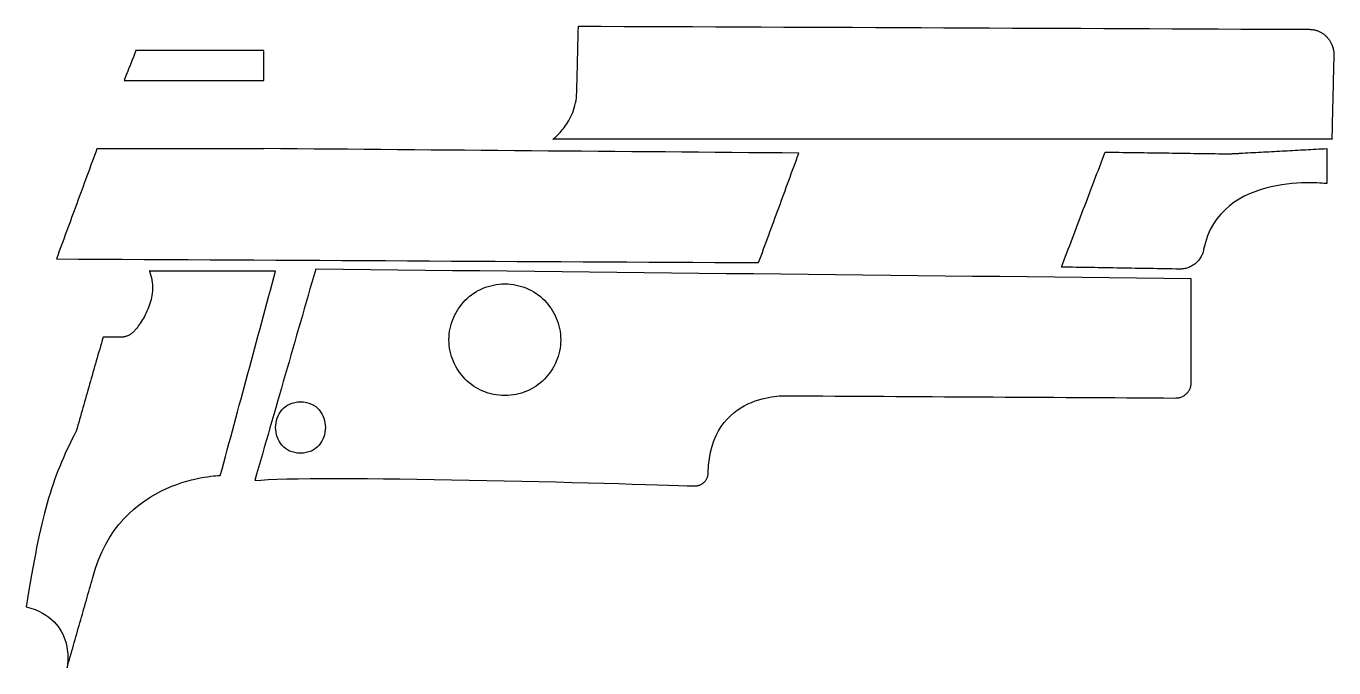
# Model space of a CAD drawing. Header units: metres. Extents: x 168 to 290, y -149 to -64.
# Drawn here: x 209.6 to 289.7, y -103.6 to -64.3 of the extents above; entities that cross this region are included whole.
import ezdxf

# ---------------------------------------------------------------- set-up
doc = ezdxf.new("R2010")
doc.units = ezdxf.units.M

msp = doc.modelspace()

# ---------------------------------------------------------------- linework, layer by layer
for points in [[(289.543998, -71.199756), (288.054034, -71.199756), (286.56407, -71.199756), (285.074106, -71.199756), (283.584142, -71.199756), (282.094178, -71.199756), (280.604214, -71.199756), (279.11425, -71.199756), (277.624286, -71.199756), (276.134322, -71.199756), (274.644358, -71.199756), (273.154394, -71.199756), (271.66443, -71.199756), (270.174466, -71.199756), (268.684502, -71.199756), (267.194538, -71.199756), (265.704574, -71.199756), (264.21461, -71.199756), (262.724646, -71.199756), (261.234682, -71.199756), (259.744718, -71.199756), (258.254754, -71.199756), (256.76479, -71.199756), (255.274826, -71.199756), (253.784862, -71.199756), (252.294898, -71.199756), (250.804934, -71.199756), (249.31497, -71.199756), (247.825006, -71.199756), (246.335042, -71.199756), (244.845078, -71.199756), (243.355114, -71.199756), (241.86515, -71.199756), (241.869214, -71.196708), (241.881152, -71.187818), (241.900202, -71.173086), (241.92611, -71.152512), (241.958368, -71.126096), (241.996214, -71.093838), (242.039394, -71.055738), (242.0874, -71.011796), (242.13947, -70.962266), (242.19535, -70.906894), (242.254278, -70.845934), (242.316, -70.779386), (242.380008, -70.70725), (242.44554, -70.629526), (242.512342, -70.546214), (242.579652, -70.457568), (242.647216, -70.363334), (242.714272, -70.263766), (242.780566, -70.158864), (242.84559, -70.048628), (242.908582, -69.933058), (242.969288, -69.812154), (243.026946, -69.685916), (243.081302, -69.554344), (243.131594, -69.417692), (243.177568, -69.27596), (243.218462, -69.128894), (243.254022, -68.976748), (243.283486, -68.819522), (243.3066, -68.657216), (243.322602, -68.490084), (243.331238, -68.317872), (243.334286, -68.19138), (243.337334, -68.064888), (243.340382, -67.938396), (243.34343, -67.811904), (243.346478, -67.685412), (243.349526, -67.55892), (243.352574, -67.432428), (243.355622, -67.305936), (243.35867, -67.179444), (243.361718, -67.052952), (243.364766, -66.92646), (243.367814, -66.799968), (243.370862, -66.673476), (243.37391, -66.546984), (243.376958, -66.420492), (243.380006, -66.294), (243.383054, -66.167508), (243.386102, -66.041016), (243.38915, -65.914524), (243.392198, -65.788032), (243.395246, -65.66154), (243.398294, -65.535048), (243.401342, -65.408556), (243.40439, -65.282064), (243.407438, -65.155572), (243.410486, -65.02908), (243.413534, -64.902588), (243.416582, -64.776096), (243.41963, -64.649604), (243.422678, -64.523112), (243.425726, -64.39662), (243.428774, -64.270128), (244.827044, -64.276224), (246.225314, -64.28232), (247.623584, -64.288416), (249.021854, -64.294512), (250.420124, -64.300608), (251.818394, -64.306704), (253.216664, -64.3128), (254.614934, -64.318896), (256.013204, -64.324992), (257.411474, -64.331088), (258.809744, -64.337184), (260.208014, -64.34328), (261.606284, -64.349376), (263.004554, -64.355472), (264.402824, -64.361568), (265.801094, -64.367664), (267.199364, -64.37376), (268.597634, -64.379856), (269.995904, -64.385952), (271.394174, -64.392048), (272.792444, -64.398144), (274.190714, -64.40424), (275.588984, -64.410336), (276.987254, -64.416432), (278.385524, -64.422528), (279.783794, -64.428624), (281.182064, -64.43472), (282.580334, -64.440816), (283.978604, -64.446912), (285.376874, -64.453008), (286.775144, -64.459104), (288.173414, -64.4652), (288.217864, -64.465962), (288.26206, -64.468248), (288.306002, -64.471804), (288.34969, -64.47663), (288.393378, -64.482726), (288.436558, -64.490092), (288.479484, -64.498728), (288.522156, -64.508634), (288.56432, -64.51981), (288.605976, -64.532256), (288.647378, -64.545718), (288.688272, -64.56045), (288.728658, -64.576452), (288.768536, -64.59347), (288.807906, -64.611758), (288.846514, -64.631316), (288.884614, -64.65189), (288.922206, -64.673734), (288.959036, -64.696594), (288.995104, -64.72047), (289.030664, -64.745616), (289.065462, -64.771778), (289.099498, -64.798956), (289.132518, -64.82715), (289.164776, -64.85636), (289.196272, -64.886586), (289.226752, -64.917828), (289.25647, -64.950086), (289.285172, -64.98336), (289.312858, -65.01765), (289.339782, -65.052956), (289.36569, -65.089278), (289.382454, -65.113916), (289.398964, -65.138808), (289.41522, -65.164208), (289.431222, -65.190116), (289.44697, -65.216278), (289.46221, -65.242948), (289.477196, -65.269872), (289.491674, -65.297304), (289.505898, -65.32499), (289.519614, -65.353184), (289.532822, -65.381632), (289.545776, -65.410588), (289.558222, -65.439798), (289.57016, -65.469262), (289.581336, -65.499234), (289.592004, -65.52946), (289.602164, -65.560194), (289.611816, -65.591182), (289.620706, -65.622424), (289.629088, -65.654174), (289.636708, -65.686178), (289.643566, -65.718436), (289.649662, -65.750948), (289.654996, -65.783968), (289.659568, -65.817242), (289.663378, -65.85077), (289.666426, -65.884552), (289.668712, -65.918588), (289.669982, -65.953132), (289.67049, -65.98793), (289.669982, -66.022982), (289.668712, -66.058288), (289.664902, -66.21907), (289.661092, -66.379852), (289.657282, -66.540634), (289.653472, -66.701416), (289.649662, -66.862198), (289.645852, -67.02298), (289.642042, -67.183762), (289.638232, -67.344544), (289.634422, -67.505326), (289.630612, -67.666108), (289.626802, -67.82689), (289.622992, -67.987672), (289.619182, -68.148454), (289.615372, -68.309236), (289.611562, -68.470018), (289.607752, -68.6308), (289.603942, -68.791582), (289.600132, -68.952364), (289.596322, -69.113146), (289.592512, -69.273928), (289.588702, -69.43471), (289.584892, -69.595492), (289.581082, -69.756274), (289.577272, -69.917056), (289.573462, -70.077838), (289.569652, -70.23862), (289.565842, -70.399402), (289.562032, -70.560184), (289.558222, -70.720966), (289.554412, -70.881748), (289.550602, -71.04253), (289.546792, -71.203312)], [(224.176844, -67.597274), (224.176844, -67.53987), (224.176844, -67.482466), (224.176844, -67.425062), (224.176844, -67.367658), (224.176844, -67.310254), (224.176844, -67.25285), (224.176844, -67.195446), (224.176844, -67.138042), (224.176844, -67.080638), (224.176844, -67.023234), (224.176844, -66.96583), (224.176844, -66.908426), (224.176844, -66.851022), (224.176844, -66.793618), (224.176844, -66.736214), (224.176844, -66.67881), (224.176844, -66.621406), (224.176844, -66.564002), (224.176844, -66.506598), (224.176844, -66.449194), (224.176844, -66.39179), (224.176844, -66.334386), (224.176844, -66.276982), (224.176844, -66.219578), (224.176844, -66.162174), (224.176844, -66.10477), (224.176844, -66.047366), (224.176844, -65.989962), (224.176844, -65.932558), (224.176844, -65.875154), (224.176844, -65.81775), (224.176844, -65.760346), (223.932242, -65.760346), (223.68764, -65.760346), (223.443038, -65.760346), (223.198436, -65.760346), (222.953834, -65.760346), (222.709232, -65.760346), (222.46463, -65.760346), (222.220028, -65.760346), (221.975426, -65.760346), (221.730824, -65.760346), (221.486222, -65.760346), (221.24162, -65.760346), (220.997018, -65.760346), (220.752416, -65.760346), (220.507814, -65.760346), (220.263212, -65.760346), (220.01861, -65.760346), (219.774008, -65.760346), (219.529406, -65.760346), (219.284804, -65.760346), (219.040202, -65.760346), (218.7956, -65.760346), (218.550998, -65.760346), (218.306396, -65.760346), (218.061794, -65.760346), (217.817192, -65.760346), (217.57259, -65.760346), (217.327988, -65.760346), (217.083386, -65.760346), (216.838784, -65.760346), (216.594182, -65.760346), (216.34958, -65.760346), (216.32672, -65.81775), (216.30386, -65.875154), (216.281, -65.932558), (216.25814, -65.989962), (216.23528, -66.047366), (216.21242, -66.10477), (216.18956, -66.162174), (216.1667, -66.219578), (216.14384, -66.276982), (216.12098, -66.334386), (216.09812, -66.39179), (216.07526, -66.449194), (216.0524, -66.506598), (216.02954, -66.564002), (216.00668, -66.621406), (215.98382, -66.67881), (215.96096, -66.736214), (215.9381, -66.793618), (215.91524, -66.851022), (215.89238, -66.908426), (215.86952, -66.96583), (215.84666, -67.023234), (215.8238, -67.080638), (215.80094, -67.138042), (215.77808, -67.195446), (215.75522, -67.25285), (215.73236, -67.310254), (215.7095, -67.367658), (215.68664, -67.425062), (215.66378, -67.482466), (215.64092, -67.53987), (215.61806, -67.597274), (215.885522, -67.597274), (216.152984, -67.597274), (216.420446, -67.597274), (216.687908, -67.597274), (216.95537, -67.597274), (217.222832, -67.597274), (217.490294, -67.597274), (217.757756, -67.597274), (218.025218, -67.597274), (218.29268, -67.597274), (218.560142, -67.597274), (218.827604, -67.597274), (219.095066, -67.597274), (219.362528, -67.597274), (219.62999, -67.597274), (219.897452, -67.597274), (220.164914, -67.597274), (220.432376, -67.597274), (220.699838, -67.597274), (220.9673, -67.597274), (221.234762, -67.597274), (221.502224, -67.597274), (221.769686, -67.597274), (222.037148, -67.597274), (222.30461, -67.597274), (222.572072, -67.597274), (222.839534, -67.597274), (223.106996, -67.597274), (223.374458, -67.597274), (223.64192, -67.597274), (223.909382, -67.597274), (224.176844, -67.597274)], [(224.176844, -71.77532), (223.857566, -71.77532), (223.538288, -71.77532), (223.21901, -71.77532), (222.899732, -71.77532), (222.580454, -71.77532), (222.261176, -71.77532), (221.941898, -71.77532), (221.62262, -71.77532), (221.303342, -71.77532), (220.984064, -71.77532), (220.664786, -71.77532), (220.345508, -71.77532), (220.02623, -71.77532), (219.706952, -71.77532), (219.387674, -71.77532), (219.068396, -71.77532), (218.749118, -71.77532), (218.42984, -71.77532), (218.110562, -71.77532), (217.791284, -71.77532), (217.472006, -71.77532), (217.152728, -71.77532), (216.83345, -71.77532), (216.514172, -71.77532), (216.194894, -71.77532), (215.875616, -71.77532), (215.556338, -71.77532), (215.23706, -71.77532), (214.917782, -71.77532), (214.598504, -71.77532), (214.279226, -71.77532), (213.959948, -71.77532), (213.882478, -71.986394), (213.805008, -72.197468), (213.727538, -72.408542), (213.650068, -72.619616), (213.572598, -72.83069), (213.495128, -73.041764), (213.417658, -73.252838), (213.340188, -73.463912), (213.262718, -73.674986), (213.185248, -73.88606), (213.107778, -74.097134), (213.030308, -74.308208), (212.952838, -74.519282), (212.875368, -74.730356), (212.797898, -74.94143), (212.720428, -75.152504), (212.642958, -75.363578), (212.565488, -75.574652), (212.488018, -75.785726), (212.410548, -75.9968), (212.333078, -76.207874), (212.255608, -76.418948), (212.178138, -76.630022), (212.100668, -76.841096), (212.023198, -77.05217), (211.945728, -77.263244), (211.868258, -77.474318), (211.790788, -77.685392), (211.713318, -77.896466), (211.635848, -78.10754), (211.558378, -78.318614), (211.480908, -78.529688), (212.82406, -78.5368), (214.167212, -78.543658), (215.510364, -78.55077), (216.853516, -78.557628), (218.196668, -78.56474), (219.53982, -78.571598), (220.882972, -78.57871), (222.226124, -78.585568), (223.569276, -78.59268), (224.912428, -78.599538), (226.25558, -78.60665), (227.598732, -78.613508), (228.941884, -78.62062), (230.285036, -78.627478), (231.628188, -78.63459), (232.97134, -78.641448), (234.314492, -78.64856), (235.657644, -78.655418), (237.000796, -78.66253), (238.343948, -78.669388), (239.6871, -78.6765), (241.030252, -78.683358), (242.373404, -78.69047), (243.716556, -78.697328), (245.059708, -78.70444), (246.40286, -78.711298), (247.746012, -78.71841), (249.089164, -78.725268), (250.432316, -78.73238), (251.775468, -78.739238), (253.11862, -78.74635), (254.461772, -78.753208), (254.538734, -78.543658), (254.615696, -78.334108), (254.692658, -78.124558), (254.76962, -77.915008), (254.846582, -77.705458), (254.923544, -77.495908), (255.000506, -77.286358), (255.077468, -77.076808), (255.15443, -76.867258), (255.231392, -76.657708), (255.308354, -76.448158), (255.385316, -76.238608), (255.462278, -76.029058), (255.53924, -75.819508), (255.616202, -75.609958), (255.693164, -75.400408), (255.770126, -75.190858), (255.847088, -74.981308), (255.92405, -74.771758), (256.001012, -74.562208), (256.077974, -74.352658), (256.154936, -74.143108), (256.231898, -73.933558), (256.30886, -73.724008), (256.385822, -73.514458), (256.462784, -73.304908), (256.539746, -73.095358), (256.616708, -72.885808), (256.69367, -72.676258), (256.770632, -72.466708), (256.847594, -72.257158), (256.924556, -72.047608), (255.90119, -72.038972), (254.877824, -72.030336), (253.854458, -72.0217), (252.831092, -72.013064), (251.807726, -72.004428), (250.78436, -71.995792), (249.760994, -71.987156), (248.737628, -71.97852), (247.714262, -71.969884), (246.690896, -71.961248), (245.66753, -71.952612), (244.644164, -71.943976), (243.620798, -71.93534), (242.597432, -71.926704), (241.574066, -71.918068), (240.5507, -71.909432), (239.527334, -71.900796), (238.503968, -71.89216), (237.480602, -71.883524), (236.457236, -71.874888), (235.43387, -71.866252), (234.410504, -71.857616), (233.387138, -71.84898), (232.363772, -71.840344), (231.340406, -71.831708), (230.31704, -71.823072), (229.293674, -71.814436), (228.270308, -71.8058), (227.246942, -71.797164), (226.223576, -71.788528), (225.20021, -71.779892), (224.176844, -71.771256)], [(275.666454, -71.98487), (275.883624, -71.987918), (276.100794, -71.990966), (276.317964, -71.994014), (276.535134, -71.997062), (276.752304, -72.00011), (276.969474, -72.003158), (277.186644, -72.006206), (277.403814, -72.009254), (277.620984, -72.012302), (277.838154, -72.01535), (278.055324, -72.018398), (278.272494, -72.021446), (278.489664, -72.024494), (278.706834, -72.027542), (278.924004, -72.03059), (279.141174, -72.033638), (279.358344, -72.036686), (279.575514, -72.039734), (279.792684, -72.042782), (280.009854, -72.04583), (280.227024, -72.048878), (280.444194, -72.051926), (280.661364, -72.054974), (280.878534, -72.058022), (281.095704, -72.06107), (281.312874, -72.064118), (281.530044, -72.067166), (281.747214, -72.070214), (281.964384, -72.073262), (282.181554, -72.07631), (282.398724, -72.079358), (282.615894, -72.082406), (282.661868, -72.083676), (282.707842, -72.084692), (282.753816, -72.085708), (282.79979, -72.08647), (282.845764, -72.086978), (282.891738, -72.087486), (282.937712, -72.08774), (282.983686, -72.087994), (283.02966, -72.087994), (283.075634, -72.08774), (283.121608, -72.087486), (283.167582, -72.086978), (283.213556, -72.08647), (283.25953, -72.085708), (283.305504, -72.084692), (283.351478, -72.083676), (283.397452, -72.082406), (283.443426, -72.081136), (283.4894, -72.079612), (283.535374, -72.077834), (283.581348, -72.076056), (283.627322, -72.074024), (283.673296, -72.071738), (283.719016, -72.069452), (283.76499, -72.066912), (283.81071, -72.064372), (283.85643, -72.061578), (283.90215, -72.05853), (283.94787, -72.055482), (283.99359, -72.05218), (284.03931, -72.048878), (284.08503, -72.045322), (284.246066, -72.036686), (284.407102, -72.02805), (284.568138, -72.019414), (284.729174, -72.010778), (284.89021, -72.002142), (285.051246, -71.993506), (285.212282, -71.98487), (285.373318, -71.976234), (285.534354, -71.967598), (285.69539, -71.958962), (285.856426, -71.950326), (286.017462, -71.94169), (286.178498, -71.933054), (286.339534, -71.924418), (286.50057, -71.915782), (286.661606, -71.907146), (286.822642, -71.89851), (286.983678, -71.889874), (287.144714, -71.881238), (287.30575, -71.872602), (287.466786, -71.863966), (287.627822, -71.85533), (287.788858, -71.846694), (287.949894, -71.838058), (288.11093, -71.829422), (288.271966, -71.820786), (288.433002, -71.81215), (288.594038, -71.803514), (288.755074, -71.794878), (288.91611, -71.786242), (289.077146, -71.777606), (289.238182, -71.76897), (289.238182, -71.836026), (289.238182, -71.903082), (289.238182, -71.970138), (289.238182, -72.037194), (289.238182, -72.10425), (289.238182, -72.171306), (289.238182, -72.238362), (289.238182, -72.305418), (289.238182, -72.372474), (289.238182, -72.43953), (289.238182, -72.506586), (289.238182, -72.573642), (289.238182, -72.640698), (289.238182, -72.707754), (289.238182, -72.77481), (289.238182, -72.841866), (289.238182, -72.908922), (289.238182, -72.975978), (289.238182, -73.043034), (289.238182, -73.11009), (289.238182, -73.177146), (289.238182, -73.244202), (289.238182, -73.311258), (289.238182, -73.378314), (289.238182, -73.44537), (289.238182, -73.512426), (289.238182, -73.579482), (289.238182, -73.646538), (289.238182, -73.713594), (289.238182, -73.78065), (289.238182, -73.847706), (289.238182, -73.914762), (289.219386, -73.912476), (289.164268, -73.906634), (289.075114, -73.898506), (288.953956, -73.889108), (288.803334, -73.87971), (288.62528, -73.871328), (288.42208, -73.865232), (288.19602, -73.862692), (287.949132, -73.864978), (287.683956, -73.873106), (287.402524, -73.888346), (287.107122, -73.911968), (286.800036, -73.944988), (286.483298, -73.988676), (286.159194, -74.044302), (285.83001, -74.112882), (285.498032, -74.195686), (285.165546, -74.293984), (284.834838, -74.408792), (284.50794, -74.54138), (284.187138, -74.693018), (283.874718, -74.864722), (283.572966, -75.058016), (283.283914, -75.273662), (283.009848, -75.513184), (282.753054, -75.777598), (282.515818, -76.068174), (282.300426, -76.386182), (282.10891, -76.732638), (281.943556, -77.108812), (281.806904, -77.51572), (281.700732, -77.954886), (281.686254, -78.020418), (281.668982, -78.08468), (281.648916, -78.147672), (281.62631, -78.209394), (281.601164, -78.269592), (281.573478, -78.328266), (281.543506, -78.385416), (281.510994, -78.441042), (281.476196, -78.49489), (281.439366, -78.547214), (281.40025, -78.59776), (281.359102, -78.646528), (281.315922, -78.693264), (281.270964, -78.738222), (281.224228, -78.781148), (281.175714, -78.822042), (281.125422, -78.860904), (281.073606, -78.89748), (281.020012, -78.93177), (280.965148, -78.963774), (280.90876, -78.993492), (280.851102, -79.020924), (280.792174, -79.045816), (280.731976, -79.068168), (280.670762, -79.08798), (280.608532, -79.105252), (280.545286, -79.11973), (280.481024, -79.131668), (280.416, -79.140812), (280.350214, -79.146908), (280.283666, -79.15021), (280.21661, -79.150464), (279.991058, -79.146654), (279.765506, -79.142844), (279.539954, -79.139034), (279.314402, -79.135224), (279.08885, -79.131414), (278.863298, -79.127604), (278.637746, -79.123794), (278.412194, -79.119984), (278.186642, -79.116174), (277.96109, -79.112364), (277.735538, -79.108554), (277.509986, -79.104744), (277.284434, -79.100934), (277.058882, -79.097124), (276.83333, -79.093314), (276.607778, -79.089504), (276.382226, -79.085694), (276.156674, -79.081884), (275.931122, -79.078074), (275.70557, -79.074264), (275.480018, -79.070454), (275.254466, -79.066644), (275.028914, -79.062834), (274.803362, -79.059024), (274.57781, -79.055214), (274.352258, -79.051404), (274.126706, -79.047594), (273.901154, -79.043784), (273.675602, -79.039974), (273.45005, -79.036164), (273.224498, -79.032354), (272.998946, -79.028544), (273.082512, -78.808326), (273.166078, -78.588108), (273.249644, -78.36789), (273.33321, -78.147672), (273.416776, -77.927454), (273.500342, -77.707236), (273.583908, -77.487018), (273.667474, -77.2668), (273.75104, -77.046582), (273.834606, -76.826364), (273.918172, -76.606146), (274.001738, -76.385928), (274.085304, -76.16571), (274.16887, -75.945492), (274.252436, -75.725274), (274.336002, -75.505056), (274.419568, -75.284838), (274.503134, -75.06462), (274.5867, -74.844402), (274.670266, -74.624184), (274.753832, -74.403966), (274.837398, -74.183748), (274.920964, -73.96353), (275.00453, -73.743312), (275.088096, -73.523094), (275.171662, -73.302876), (275.255228, -73.082658), (275.338794, -72.86244), (275.42236, -72.642222), (275.505926, -72.422004), (275.589492, -72.201786), (275.673058, -71.981568)], [(227.34778, -79.153004), (227.231194, -79.55788), (227.114608, -79.962756), (226.998022, -80.367632), (226.881436, -80.772508), (226.76485, -81.177384), (226.648264, -81.58226), (226.531678, -81.987136), (226.415092, -82.392012), (226.298506, -82.796888), (226.18192, -83.201764), (226.065334, -83.60664), (225.948748, -84.011516), (225.832162, -84.416392), (225.715576, -84.821268), (225.59899, -85.226144), (225.482404, -85.63102), (225.365818, -86.035896), (225.249232, -86.440772), (225.132646, -86.845648), (225.01606, -87.250524), (224.899474, -87.6554), (224.782888, -88.060276), (224.666302, -88.465152), (224.549716, -88.870028), (224.43313, -89.274904), (224.316544, -89.67978), (224.199958, -90.084656), (224.083372, -90.489532), (223.966786, -90.894408), (223.8502, -91.299284), (223.733614, -91.70416), (223.617028, -92.109036), (223.985836, -92.075), (224.44075, -92.046298), (224.976182, -92.022676), (225.586798, -92.004134), (226.266756, -91.990164), (227.010722, -91.980766), (227.813108, -91.975432), (228.668072, -91.973908), (229.57028, -91.97594), (230.514144, -91.981528), (231.494076, -91.990164), (232.504488, -92.001594), (233.539792, -92.015564), (234.5944, -92.032074), (235.662724, -92.050616), (236.739176, -92.070936), (237.818168, -92.09278), (238.894366, -92.115894), (239.961928, -92.140024), (241.01552, -92.164916), (242.0493, -92.190316), (243.057934, -92.216224), (244.03558, -92.242132), (244.976904, -92.267786), (245.876318, -92.292932), (246.728234, -92.317062), (247.52681, -92.340176), (248.266712, -92.36202), (248.942352, -92.38234), (249.548142, -92.400882), (250.078748, -92.417392), (250.528328, -92.431616), (250.571254, -92.43187), (250.613672, -92.429838), (250.655582, -92.425774), (250.696984, -92.419678), (250.737624, -92.41155), (250.777502, -92.40139), (250.816618, -92.389452), (250.854972, -92.375482), (250.89231, -92.359734), (250.928632, -92.342208), (250.963938, -92.322904), (250.998228, -92.302076), (251.031502, -92.279724), (251.063506, -92.255594), (251.094494, -92.230194), (251.124212, -92.20327), (251.152406, -92.174822), (251.17933, -92.145104), (251.20473, -92.114116), (251.228606, -92.081858), (251.250958, -92.04833), (251.271786, -92.013786), (251.29109, -91.978226), (251.308616, -91.94165), (251.324364, -91.904058), (251.338334, -91.86545), (251.350272, -91.82608), (251.360432, -91.785948), (251.36856, -91.745054), (251.374656, -91.703398), (251.37872, -91.66098), (251.380752, -91.618054), (251.403104, -91.169744), (251.450602, -90.750898), (251.521468, -90.360246), (251.614178, -89.997026), (251.726954, -89.660222), (251.858018, -89.348818), (252.005846, -89.061544), (252.16866, -88.797892), (252.344682, -88.556592), (252.532388, -88.336628), (252.73, -88.136984), (252.93574, -87.956898), (253.148084, -87.7951), (253.365254, -87.650828), (253.585472, -87.523066), (253.807214, -87.410798), (254.028702, -87.313008), (254.248158, -87.22868), (254.463804, -87.156798), (254.674116, -87.096346), (254.877316, -87.046562), (255.07188, -87.006176), (255.255776, -86.974426), (255.427734, -86.950296), (255.585722, -86.932516), (255.728216, -86.920324), (255.853438, -86.912704), (255.95961, -86.90864), (256.045208, -86.90737), (256.108454, -86.907624), (256.14757, -86.908386), (256.161032, -86.908894), (256.905506, -86.913212), (257.64998, -86.91753), (258.394454, -86.921848), (259.138928, -86.926166), (259.883402, -86.930484), (260.627876, -86.934802), (261.37235, -86.93912), (262.116824, -86.943438), (262.861298, -86.947756), (263.605772, -86.952074), (264.350246, -86.956392), (265.09472, -86.96071), (265.839194, -86.965028), (266.583668, -86.969346), (267.328142, -86.973664), (268.072616, -86.977982), (268.81709, -86.9823), (269.561564, -86.986618), (270.306038, -86.990936), (271.050512, -86.995254), (271.794986, -86.999572), (272.53946, -87.00389), (273.283934, -87.008208), (274.028408, -87.012526), (274.772882, -87.016844), (275.517356, -87.021162), (276.26183, -87.02548), (277.006304, -87.029798), (277.750778, -87.034116), (278.495252, -87.038434), (279.239726, -87.042752), (279.9842, -87.04707), (280.033476, -87.046054), (280.082244, -87.042498), (280.13025, -87.036656), (280.177494, -87.028528), (280.223976, -87.018114), (280.269696, -87.005414), (280.3144, -86.990428), (280.358088, -86.97341), (280.40076, -86.95436), (280.442162, -86.933278), (280.482548, -86.910418), (280.521664, -86.885526), (280.559256, -86.858856), (280.595578, -86.830408), (280.630376, -86.800436), (280.66365, -86.768686), (280.6954, -86.735412), (280.725626, -86.700614), (280.754328, -86.664546), (280.781252, -86.626954), (280.806398, -86.588092), (280.829512, -86.54796), (280.850848, -86.506558), (280.870152, -86.46414), (280.887424, -86.420706), (280.902664, -86.376002), (280.915618, -86.330536), (280.926286, -86.284054), (280.934668, -86.23681), (280.940764, -86.188804), (280.944574, -86.140036), (280.945844, -86.090506), (280.945844, -85.892132), (280.945844, -85.693758), (280.945844, -85.495384), (280.945844, -85.29701), (280.945844, -85.098636), (280.945844, -84.900262), (280.945844, -84.701888), (280.945844, -84.503514), (280.945844, -84.30514), (280.945844, -84.106766), (280.945844, -83.908392), (280.945844, -83.710018), (280.945844, -83.511644), (280.945844, -83.31327), (280.945844, -83.114896), (280.945844, -82.916522), (280.945844, -82.718148), (280.945844, -82.519774), (280.945844, -82.3214), (280.945844, -82.123026), (280.945844, -81.924652), (280.945844, -81.726278), (280.945844, -81.527904), (280.945844, -81.32953), (280.945844, -81.131156), (280.945844, -80.932782), (280.945844, -80.734408), (280.945844, -80.536034), (280.945844, -80.33766), (280.945844, -80.139286), (280.945844, -79.940912), (280.945844, -79.742538), (279.271222, -79.72425), (277.596346, -79.705962), (275.921724, -79.687674), (274.247102, -79.669386), (272.572226, -79.651098), (270.897604, -79.63281), (269.222728, -79.614522), (267.548106, -79.596234), (265.87323, -79.577946), (264.198608, -79.559658), (262.523986, -79.54137), (260.84911, -79.523082), (259.174488, -79.504794), (257.499866, -79.486506), (255.825244, -79.468218), (254.150622, -79.44993), (252.476, -79.431642), (250.801378, -79.413354), (249.126756, -79.395066), (247.452134, -79.376778), (245.777512, -79.35849), (244.10289, -79.340202), (242.428268, -79.321914), (240.753646, -79.303626), (239.079024, -79.285338), (237.404402, -79.26705), (235.72978, -79.248762), (234.055158, -79.230474), (232.380536, -79.212186), (230.705914, -79.193898), (229.031292, -79.17561), (227.35667, -79.157322)], [(217.169238, -79.28102), (217.221054, -79.418688), (217.264488, -79.556102), (217.29954, -79.693008), (217.326718, -79.829406), (217.34653, -79.965296), (217.358976, -80.100424), (217.364564, -80.234536), (217.363802, -80.367632), (217.35669, -80.499712), (217.34399, -80.630268), (217.325702, -80.759554), (217.302334, -80.887062), (217.27414, -81.013046), (217.241374, -81.136998), (217.204544, -81.259172), (217.164158, -81.37906), (217.120216, -81.496662), (217.073226, -81.611978), (217.023442, -81.724754), (216.971372, -81.83499), (216.91727, -81.942432), (216.86139, -82.046826), (216.80424, -82.148172), (216.746074, -82.246216), (216.687146, -82.340958), (216.627964, -82.432398), (216.568782, -82.520028), (216.510108, -82.604102), (216.452196, -82.684112), (216.3953, -82.760312), (216.339674, -82.832194), (216.285826, -82.899758), (216.264744, -82.925158), (216.243154, -82.949796), (216.220802, -82.973672), (216.197942, -82.996786), (216.17432, -83.019392), (216.15019, -83.041236), (216.125552, -83.062318), (216.100406, -83.082638), (216.074752, -83.102196), (216.04859, -83.120992), (216.02192, -83.139026), (215.994742, -83.156298), (215.967056, -83.172808), (215.939116, -83.188556), (215.910668, -83.203542), (215.881712, -83.217766), (215.852502, -83.230974), (215.823038, -83.24342), (215.793066, -83.255104), (215.76284, -83.266026), (215.73236, -83.276186), (215.701372, -83.28533), (215.67013, -83.293712), (215.638634, -83.301332), (215.606884, -83.307936), (215.57488, -83.313778), (215.542876, -83.318604), (215.510618, -83.322668), (215.478106, -83.325716), (215.44534, -83.328002), (215.412574, -83.329272), (215.379554, -83.32978), (215.346788, -83.32978), (215.314022, -83.32978), (215.281256, -83.32978), (215.24849, -83.32978), (215.215724, -83.32978), (215.182958, -83.32978), (215.150192, -83.32978), (215.117426, -83.32978), (215.08466, -83.32978), (215.051894, -83.32978), (215.019128, -83.32978), (214.986362, -83.32978), (214.953596, -83.32978), (214.92083, -83.32978), (214.888064, -83.32978), (214.855298, -83.32978), (214.822532, -83.32978), (214.789766, -83.32978), (214.757, -83.32978), (214.724234, -83.32978), (214.691468, -83.32978), (214.658702, -83.32978), (214.625936, -83.32978), (214.59317, -83.32978), (214.560404, -83.32978), (214.527638, -83.32978), (214.494872, -83.32978), (214.462106, -83.32978), (214.42934, -83.32978), (214.396574, -83.32978), (214.363808, -83.32978), (214.331042, -83.32978), (214.279988, -83.509358), (214.22868, -83.688936), (214.177626, -83.868514), (214.126318, -84.048092), (214.075264, -84.22767), (214.023956, -84.407248), (213.972902, -84.586826), (213.921594, -84.766404), (213.87054, -84.945982), (213.819232, -85.12556), (213.768178, -85.305138), (213.71687, -85.484716), (213.665816, -85.664294), (213.614508, -85.843872), (213.563454, -86.02345), (213.512146, -86.203028), (213.461092, -86.382606), (213.409784, -86.562184), (213.35873, -86.741762), (213.307422, -86.92134), (213.256368, -87.100918), (213.20506, -87.280496), (213.154006, -87.460074), (213.102698, -87.639652), (213.051644, -87.81923), (213.000336, -87.998808), (212.949282, -88.178386), (212.897974, -88.357964), (212.84692, -88.537542), (212.795612, -88.71712), (212.744558, -88.896698), (212.69325, -89.076276), (212.54847, -89.3572), (212.409278, -89.633552), (212.27542, -89.906094), (212.146642, -90.175842), (212.02269, -90.443304), (211.903564, -90.709496), (211.788756, -90.97518), (211.678012, -91.241372), (211.571078, -91.50858), (211.467954, -91.77782), (211.368132, -92.049854), (211.271612, -92.325444), (211.177886, -92.605352), (211.086954, -92.89034), (210.998308, -93.181424), (210.911948, -93.479366), (210.827366, -93.784928), (210.744562, -94.098872), (210.663282, -94.422214), (210.583018, -94.755462), (210.50377, -95.099632), (210.425284, -95.455486), (210.347306, -95.823786), (210.269582, -96.205548), (210.191858, -96.60128), (210.11388, -97.011998), (210.035394, -97.438464), (209.956146, -97.88144), (209.875882, -98.341942), (209.794348, -98.820478), (209.71129, -99.318064), (209.626454, -99.835462), (209.908394, -99.914202), (210.168998, -100.00488), (210.409282, -100.10648), (210.630262, -100.217986), (210.832446, -100.338636), (211.016596, -100.467414), (211.183728, -100.603304), (211.334604, -100.745544), (211.469732, -100.893118), (211.590128, -101.04501), (211.696808, -101.200204), (211.79028, -101.357938), (211.871306, -101.517196), (211.940902, -101.676962), (211.99983, -101.836474), (212.048598, -101.994716), (212.088222, -102.150672), (212.119718, -102.303326), (212.143594, -102.451916), (212.160612, -102.595426), (212.171788, -102.73284), (212.177884, -102.863142), (212.179408, -102.98557), (212.177376, -103.099108), (212.172804, -103.202994), (212.1662, -103.295958), (212.158326, -103.377238), (212.150198, -103.445818), (212.142324, -103.500936), (212.13572, -103.541322), (212.131148, -103.566214), (212.12937, -103.57485), (212.178646, -103.401876), (212.227922, -103.228902), (212.277198, -103.055928), (212.326474, -102.882954), (212.37575, -102.70998), (212.425026, -102.537006), (212.474302, -102.364032), (212.523578, -102.191058), (212.572854, -102.018084), (212.62213, -101.84511), (212.671406, -101.672136), (212.720682, -101.499162), (212.769958, -101.326188), (212.819234, -101.153214), (212.86851, -100.98024), (212.917786, -100.807266), (212.967062, -100.634292), (213.016338, -100.461318), (213.065614, -100.288344), (213.11489, -100.11537), (213.164166, -99.942396), (213.213442, -99.769422), (213.262718, -99.596448), (213.311994, -99.423474), (213.36127, -99.2505), (213.410546, -99.077526), (213.459822, -98.904552), (213.509098, -98.731578), (213.558374, -98.558604), (213.60765, -98.38563), (213.656926, -98.212656), (213.706202, -98.039682), (213.869778, -97.476818), (214.058246, -96.948752), (214.269828, -96.454468), (214.502238, -95.99295), (214.753698, -95.562928), (215.022176, -95.163132), (215.305894, -94.7928), (215.602566, -94.450662), (215.910414, -94.135448), (216.227406, -93.846396), (216.55151, -93.582236), (216.880948, -93.341698), (217.213434, -93.123766), (217.54719, -92.927424), (217.880184, -92.751402), (218.210384, -92.594684), (218.536012, -92.456), (218.855036, -92.334334), (219.16517, -92.22867), (219.46489, -92.137738), (219.75191, -92.060522), (220.024452, -91.995752), (220.28023, -91.942666), (220.517466, -91.89974), (220.734382, -91.866212), (220.928692, -91.840558), (221.098618, -91.822016), (221.242128, -91.809316), (221.35719, -91.801442), (221.441772, -91.797124), (221.494096, -91.795346), (221.511876, -91.795092), (221.61754, -91.403932), (221.723204, -91.012772), (221.828868, -90.621612), (221.934532, -90.230452), (222.040196, -89.839292), (222.14586, -89.448132), (222.251524, -89.056972), (222.357188, -88.665812), (222.462852, -88.274652), (222.568516, -87.883492), (222.67418, -87.492332), (222.779844, -87.101172), (222.885508, -86.710012), (222.991172, -86.318852), (223.096836, -85.927692), (223.2025, -85.536532), (223.308164, -85.145372), (223.413828, -84.754212), (223.519492, -84.363052), (223.625156, -83.971892), (223.73082, -83.580732), (223.836484, -83.189572), (223.942148, -82.798412), (224.047812, -82.407252), (224.153476, -82.016092), (224.25914, -81.624932), (224.364804, -81.233772), (224.470468, -80.842612), (224.576132, -80.451452), (224.681796, -80.060292), (224.78746, -79.669132), (224.893124, -79.277972), (224.65157, -79.277972), (224.410016, -79.277972), (224.168462, -79.277972), (223.926908, -79.277972), (223.685354, -79.277972), (223.4438, -79.277972), (223.202246, -79.277972), (222.960692, -79.277972), (222.719138, -79.277972), (222.477584, -79.277972), (222.23603, -79.277972), (221.994476, -79.277972), (221.752922, -79.277972), (221.511368, -79.277972), (221.269814, -79.277972), (221.02826, -79.277972), (220.786706, -79.277972), (220.545152, -79.277972), (220.303598, -79.277972), (220.062044, -79.277972), (219.82049, -79.277972), (219.578936, -79.277972), (219.337382, -79.277972), (219.095828, -79.277972), (218.854274, -79.277972), (218.61272, -79.277972), (218.371166, -79.277972), (218.129612, -79.277972), (217.888058, -79.277972), (217.646504, -79.277972), (217.40495, -79.277972), (217.163396, -79.277972)], [(242.346988, -83.47837), (242.342416, -83.654392), (242.329208, -83.828128), (242.307364, -83.999324), (242.277392, -84.167726), (242.239292, -84.33308), (242.193318, -84.495386), (242.13947, -84.65439), (242.078256, -84.809584), (242.009676, -84.960968), (241.934238, -85.108542), (241.851942, -85.251798), (241.763042, -85.390482), (241.667792, -85.524594), (241.566192, -85.65388), (241.45875, -85.778086), (241.345466, -85.896958), (241.226594, -86.010242), (241.102388, -86.117684), (240.973102, -86.219284), (240.83899, -86.314534), (240.700306, -86.403434), (240.55705, -86.48573), (240.409476, -86.561168), (240.258092, -86.629748), (240.102898, -86.690962), (239.943894, -86.74481), (239.781588, -86.790784), (239.616234, -86.828884), (239.447832, -86.858856), (239.276636, -86.8807), (239.1029, -86.893908), (238.926878, -86.89848), (238.750856, -86.893908), (238.57712, -86.8807), (238.405924, -86.858856), (238.237522, -86.828884), (238.072168, -86.790784), (237.909862, -86.74481), (237.750858, -86.690962), (237.595664, -86.629748), (237.44428, -86.561168), (237.296706, -86.48573), (237.15345, -86.403434), (237.014766, -86.314534), (236.880654, -86.219284), (236.751368, -86.117684), (236.627162, -86.010242), (236.50829, -85.896958), (236.395006, -85.778086), (236.287564, -85.65388), (236.185964, -85.524594), (236.090714, -85.390482), (236.001814, -85.251798), (235.919518, -85.108542), (235.84408, -84.960968), (235.7755, -84.809584), (235.714286, -84.65439), (235.660438, -84.495386), (235.614464, -84.33308), (235.576364, -84.167726), (235.546392, -83.999324), (235.524548, -83.828128), (235.51134, -83.654392), (235.506768, -83.47837), (235.51134, -83.302348), (235.524548, -83.128612), (235.546392, -82.957416), (235.576364, -82.789014), (235.614464, -82.62366), (235.660438, -82.461354), (235.714286, -82.30235), (235.7755, -82.147156), (235.84408, -81.995772), (235.919518, -81.848198), (236.001814, -81.704942), (236.090714, -81.566258), (236.185964, -81.432146), (236.287564, -81.30286), (236.395006, -81.178654), (236.50829, -81.059782), (236.627162, -80.946498), (236.751368, -80.839056), (236.880654, -80.737456), (237.014766, -80.642206), (237.15345, -80.553306), (237.296706, -80.47101), (237.44428, -80.395572), (237.595664, -80.326992), (237.750858, -80.265778), (237.909862, -80.21193), (238.072168, -80.165956), (238.237522, -80.127856), (238.405924, -80.097884), (238.57712, -80.07604), (238.750856, -80.062832), (238.926878, -80.05826), (239.1029, -80.062832), (239.276636, -80.07604), (239.447832, -80.097884), (239.616234, -80.127856), (239.781588, -80.165956), (239.943894, -80.21193), (240.102898, -80.265778), (240.258092, -80.326992), (240.409476, -80.395572), (240.55705, -80.47101), (240.700306, -80.553306), (240.83899, -80.642206), (240.973102, -80.737456), (241.102388, -80.839056), (241.226594, -80.946498), (241.345466, -81.059782), (241.45875, -81.178654), (241.566192, -81.30286), (241.667792, -81.432146), (241.763042, -81.566258), (241.851942, -81.704942), (241.934238, -81.848198), (242.009676, -81.995772), (242.078256, -82.147156), (242.13947, -82.30235), (242.193318, -82.461354), (242.239292, -82.62366), (242.277392, -82.789014), (242.307364, -82.957416), (242.329208, -83.128612), (242.342416, -83.302348), (242.346988, -83.47837)], [(226.419664, -90.429842), (226.23526, -90.420698), (226.062794, -90.394282), (225.902266, -90.351864), (225.753422, -90.29446), (225.616516, -90.223086), (225.491548, -90.139012), (225.378518, -90.043508), (225.277426, -89.93759), (225.188272, -89.822274), (225.111056, -89.699084), (225.045778, -89.568782), (224.992184, -89.432892), (224.950528, -89.292176), (224.92081, -89.148158), (224.90303, -89.001854), (224.897188, -88.85428), (224.903284, -88.706706), (224.921318, -88.560402), (224.951036, -88.416384), (224.992692, -88.275668), (225.046286, -88.139778), (225.111818, -88.009476), (225.189288, -87.886286), (225.278442, -87.77097), (225.379534, -87.665052), (225.492564, -87.569548), (225.617532, -87.485474), (225.754184, -87.4141), (225.902774, -87.356696), (226.063302, -87.314278), (226.235514, -87.287862), (226.419664, -87.278718), (226.604068, -87.287862), (226.776534, -87.314278), (226.937062, -87.356696), (227.085906, -87.4141), (227.222812, -87.485474), (227.34778, -87.569548), (227.46081, -87.665052), (227.561902, -87.77097), (227.651056, -87.886286), (227.728272, -88.009476), (227.79355, -88.139778), (227.84689, -88.275668), (227.888546, -88.416384), (227.918264, -88.560402), (227.936044, -88.706706), (227.941886, -88.85428), (227.93579, -89.001854), (227.917756, -89.148158), (227.888038, -89.292176), (227.846382, -89.432892), (227.792788, -89.568782), (227.727256, -89.699084), (227.649786, -89.822274), (227.560632, -89.93759), (227.45954, -90.043508), (227.34651, -90.139012), (227.221542, -90.223086), (227.08489, -90.29446), (226.9363, -90.351864), (226.775772, -90.394282), (226.60356, -90.420698), (226.41941, -90.429842)]]:
    msp.add_lwpolyline(points)

doc.saveas('drawing.dxf')
